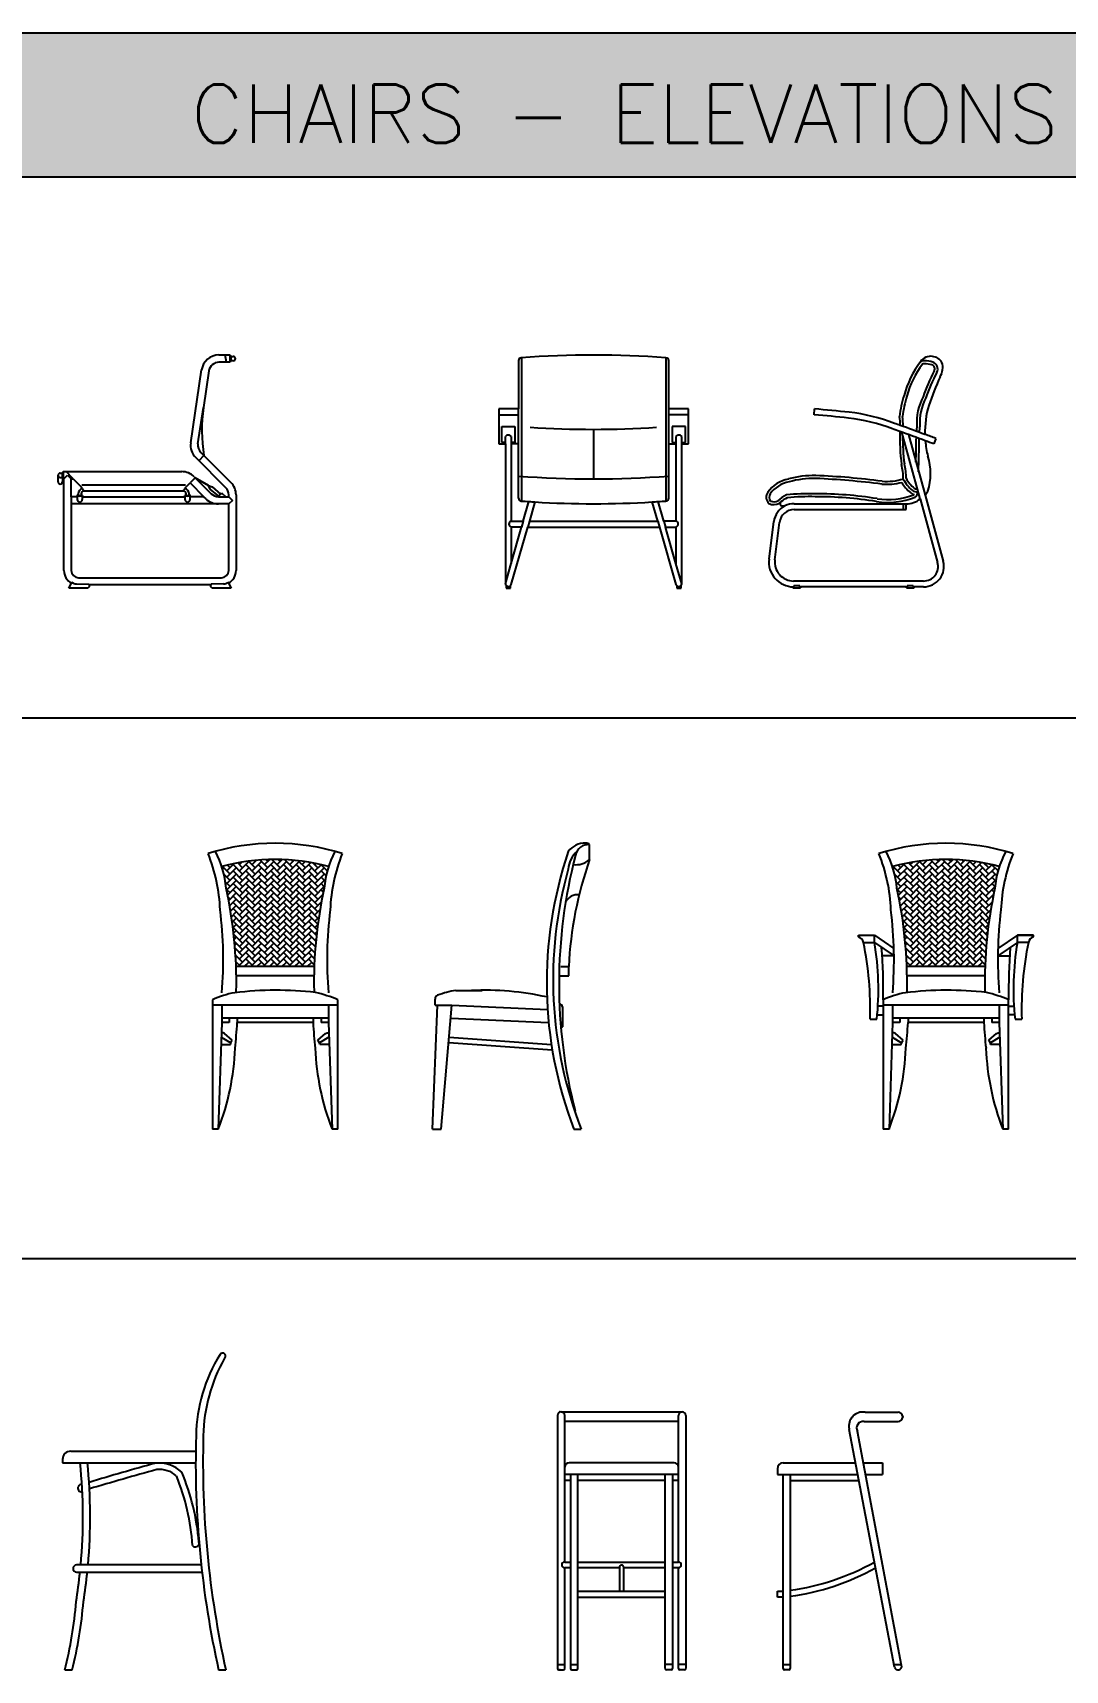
# Model space of a CAD drawing. Header units: millimetres. Extents: x -5421 to 13641, y 22290 to 34305.
# Drawn here: x 2537 to 6078, y 28690 to 34305 of the extents above; entities that cross this region are included whole.
import ezdxf

# ---------------------------------------------------------------- set-up
doc = ezdxf.new("R2010")
doc.units = ezdxf.units.MM
doc.layers.add('www.cad-blocks.net', color=7, linetype='Continuous')
doc.styles.get("Standard").update_dxf_attribs({"font": 'arial.ttf'})

# ---------------------------------------------------------------- blocks, each defined once
blk = doc.blocks.new('A$C2B7551AC')
for p, q in [((551.4, 800.2), (588.7, 800.2)), ((577.7, 775.2), (572.5, 800.2)), ((588.7, 800.2), (588.7, 799.2)), ((588.7, 799.2), (592.7, 797.2)), ((588.7, 799.2), (588.7, 776.2)), ((592.7, 797.2), (592.7, 795.2)), ((592.7, 795.2), (600.2, 795.2)), ((592.7, 795.2), (592.7, 780.2)), ((454.8, 499.3), (492, 749.1)), ((516.7, 745.4), (498.1, 620.4)), ((588.7, 775.2), (551.4, 775.2)), ((592.7, 778.2), (588.7, 776.2)), ((588.7, 776.2), (588.7, 775.2)), ((600.2, 780.2), (592.7, 780.2)), ((592.7, 780.2), (592.7, 778.2)), ((479.6, 495.6), (498.1, 620.4)), ((499.9, 455.2), (482.3, 437.5)), ((499.9, 455.2), (489.4, 465.7)), ((499.9, 455.2), (592.4, 362.7)), ((7.5, 395), (15, 395)), ((15, 397), (17, 399)), ((15, 395), (15, 397)), ((15, 378), (15, 395)), ((17, 399), (17, 400)), ((17, 400), (424.2, 400)), ((17, 399), (17, 376)), ((52.1, 375), (27.1, 400)), ((574.7, 345), (471.8, 448)), ((0, 364.8), (0, 387.5)), ((7.5, 380), (15, 380)), ((17, 376), (15, 378)), ((15, 378), (15, 364.8)), ((17, 375), (17, 376)), ((20, 375), (17, 375)), ((20, 375), (32.5, 387.5)), ((20, 61.4), (20, 375)), ((32.5, 387.5), (45, 375)), ((45, 314.1), (45, 375)), ((45, 375), (52.1, 375)), ((52.1, 375), (77.2, 349.9)), ((81.4, 355), (436.6, 355)), ((440.8, 349.9), (452.3, 361.4)), ((470, 379.1), (452.3, 361.4)), ((452.3, 361.4), (499.6, 314.1)), ((466.6, 382.4), (470, 379.1)), ((470, 379.1), (515.3, 353)), ((470, 379.1), (524.7, 324.3)), ((515.3, 353), (470, 379.1)), ((515.3, 353), (528, 347.5)), ((521.5, 339.9), (515.3, 353)), ((550.6, 315.4), (521.5, 339.9)), ((528, 347.5), (557.1, 323.1)), ((45, 314.1), (45, 289.1)), ((65, 314.1), (45, 314.1)), ((549.5, 289.1), (45, 289.1)), ((45, 289.1), (45, 61.4)), ((65, 318.6), (65, 314.1)), ((65, 314.1), (65, 304.2)), ((69.1, 323.6), (69.1, 320.5)), ((69.1, 318.6), (69.1, 320.5)), ((69.1, 318.6), (79.1, 318.6)), ((79.1, 323.6), (79.1, 320.4)), ((79.1, 318.6), (79.1, 320.4)), ((83, 318.6), (83, 314.1)), ((83, 314.1), (435, 314.1)), ((83, 304.2), (83, 314.1)), ((428.9, 333.6), (89.1, 333.6)), ((435, 314.1), (435, 318.6)), ((435, 314.1), (435, 304.2)), ((438.9, 320.4), (438.9, 323.6)), ((438.9, 318.6), (438.9, 320.4)), ((448.9, 320.5), (448.9, 323.6)), ((448.9, 320.5), (448.9, 318.6)), ((453, 314.1), (453, 318.6)), ((499.6, 314.1), (453, 314.1)), ((453, 304.2), (453, 314.1)), ((507.1, 306.6), (499.6, 314.1)), ((549.5, 314.1), (550.6, 315.4)), ((549.5, 314.1), (575.6, 314.1)), ((585, 289.1), (549.5, 289.1)), ((557.1, 323.1), (550.6, 315.4)), ((557.1, 323.1), (560.3, 326.9)), ((560.3, 326.9), (575.6, 314.1)), ((575.6, 314.1), (585, 314.1)), ((585, 314.1), (585, 320.3)), ((585, 314.1), (597.5, 301.6)), ((597.5, 301.6), (585, 289.1)), ((585, 61.4), (585, 289.1)), ((610, 320.3), (610, 61.4)), ((36.6, 0), (45.6, 17.7)), ((45.6, 17.7), (47.6, 21.5)), ((62.6, 15.1), (105.2, 13.6)), ((70, 36.4), (560, 36.4)), ((106.9, 5), (102, 0)), ((105.2, 13.6), (106.5, 11.4)), ((523.5, 11.4), (106.5, 11.4)), ((106.5, 11.4), (106.9, 10.6)), ((106.9, 10.6), (106.9, 5)), ((523.1, 10.6), (523.5, 11.4)), ((523.1, 5), (523.1, 10.6)), ((528, 0), (523.1, 5)), ((524.8, 13.6), (523.5, 11.4)), ((567.4, 15.1), (524.8, 13.6)), ((584.4, 17.7), (582.4, 21.5)), ((584.4, 17.7), (593.4, 0)), ((102, 0), (36.6, 0)), ((593.4, 0), (528, 0))]:
    blk.add_line(p, q)
for centre, radius, start, end in [((551.4, 740.2), 60, 90, 171.535), ((600.2, 787.7), 7.5, 270, 90), ((551.4, 740.2), 35, 90, 171.535), ((1061.8, 543.9), 568.9, 172.2736, 188.971), ((514.2, 490.4), 60, 171.535, 225), ((514.2, 490.4), 35, 171.535, 225), ((7.5, 387.5), 7.5, 90, 180), ((424.2, 340), 60, 45, 90), ((7.5, 387.5), 7.5, 180, 270), ((7.5, 364.8), 7.5, 180, 0), ((89.1, 323.6), 20, 107.0987, 180), ((19.5, 295.1), 79.5, 36.7342, 43.4943), ((19.5, 295.1), 79.5, 28.9148, 36.7342), ((499.9, 294.1), 81.3, 143.2737, 150.929), ((499.9, 294.1), 81.3, 136.662, 143.2737), ((428.9, 323.6), 20, 0, 72.8595), ((550, 320.3), 35, 0, 45), ((550, 320.3), 60, 0, 45), ((65.7, 318.5), 0.687, 144.0905, 178.6451), ((74, 304.8), 9.02, 183.9467, 356.0533), ((66.7, 317.8), 1.95, 113.0649, 142.2369), ((70.6, 309.3), 11.3, 97.5079, 114.6518), ((74.1, 355.6), 37.4, 262.318, 277.682), ((89.1, 323.6), 10, 90, 180), ((76.7, 306.1), 14.5, 69.8834, 80.1628), ((80.2, 315.9), 4.1, 55.0609, 68.6645), ((82, 318.4), 1.02, 7.5859, 59.1974), ((428.9, 323.6), 10, 0, 90), ((436, 318.4), 1.02, 120.8026, 172.4141), ((444, 304.8), 9.02, 183.9467, 356.0533), ((437.8, 315.9), 4.1, 111.3355, 124.9391), ((441.3, 306.1), 14.5, 99.8372, 110.1166), ((443.9, 355.6), 37.4, 262.318, 277.682), ((446.6, 305.5), 15.2, 72.2683, 81.3047), ((449.9, 315.5), 4.63, 53.6068, 73.4313), ((452.1, 318.5), 0.923, 5.7914, 54.9667), ((549.5, 349.1), 60, 225, 270), ((549.5, 349.1), 35, 225, 270), ((70, 61.4), 50, 180, 240.8179), ((70, 61.4), 25, 180, 270), ((560, 61.4), 25, 270, 0), ((560, 61.4), 50, 299.1821, 0), ((63.9, 38.9), 23.9, 226.882, 266.9679), ((566.1, 38.9), 23.9, 273.0321, 313.118)]:
    blk.add_arc(centre, radius, start, end)
for centre in [(74, 318.6), (444, 318.6)]:
    blk.add_ellipse(centre, major_axis=(-9, 0), ratio=0.253367, start_param=6.283185, end_param=9.424778)
blk = doc.blocks.new('A$C57667FF7')
for p, q in [((77.5, 790.8), (77.5, 299.2)), ((572.5, 790.8), (572.5, 299.2)), ((67.5, 780.7), (67.5, 615)), ((582.5, 615), (582.5, 780.7)), ((67.5, 615), (0, 615)), ((0, 615), (0, 595)), ((0, 595), (0, 495)), ((0, 595), (67.5, 595)), ((67.5, 495), (67.5, 615)), ((650, 615), (582.5, 615)), ((582.5, 495), (582.5, 615)), ((650, 595), (582.5, 595)), ((650, 595), (650, 615)), ((650, 495), (650, 595)), ((10, 500), (10, 555)), ((10, 555), (55, 555)), ((22.5, 495), (22.5, 520)), ((42.5, 520), (42.5, 495)), ((55, 555), (55, 500)), ((325, 545), (325, 375)), ((640, 555), (595, 555)), ((595, 555), (595, 500)), ((607.5, 520), (607.5, 495)), ((627.5, 495), (627.5, 520)), ((640, 500), (640, 555)), ((0, 495), (22.5, 495)), ((22.5, 500), (10, 500)), ((22.5, 495), (22.5, 15.8)), ((55, 500), (42.5, 500)), ((67.5, 495), (42.5, 495)), ((42.5, 495), (42.5, 230)), ((67.5, 309.3), (67.5, 495)), ((582.5, 495), (607.5, 495)), ((582.5, 309.3), (582.5, 495)), ((595, 500), (607.5, 500)), ((607.5, 495), (607.5, 230)), ((627.5, 500), (640, 500)), ((627.5, 15.8), (627.5, 495)), ((627.5, 495), (650, 495)), ((84.1, 230), (103.5, 297.4)), ((123.9, 296.1), (104.9, 230)), ((545.1, 230), (526.1, 296.1)), ((565.9, 230), (546.5, 297.4)), ((42.5, 230), (84.1, 230)), ((84.1, 230), (78.4, 210)), ((104.9, 230), (99.2, 210)), ((104.9, 230), (545.1, 230)), ((545.1, 230), (550.8, 210)), ((607.5, 230), (565.9, 230)), ((565.9, 230), (571.6, 210)), ((42.5, 13), (99.2, 210)), ((42.5, 85.3), (78.4, 210)), ((78.4, 210), (42.5, 210)), ((42.5, 210), (42.5, 85.3)), ((99.2, 210), (550.8, 210)), ((550.8, 210), (607.5, 13)), ((607.5, 85.3), (571.6, 210)), ((571.6, 210), (607.5, 210)), ((607.5, 210), (607.5, 85.3)), ((22.5, 15.8), (42.5, 85.3)), ((627.5, 15.8), (607.5, 85.3)), ((25, 9.3), (25, 0)), ((40, 0), (40, 8.8)), ((610, 8.8), (610, 0)), ((625, 0), (625, 9.3)), ((25, 0), (40, 0)), ((610, 0), (625, 0))]:
    blk.add_line(p, q)
for centre, radius, start, end in [((77.5, 780.7), 10, 94.2878, 180), ((325, -2520.3), 3320.3, 85.7122, 94.2878), ((572.5, 780.7), 10, 0, 85.7122), ((32.5, 512.5), 12.5, 36.8699, 143.1301), ((325, 3865.3), 3320.3, 266.2378, 273.7314), ((617.5, 512.5), 12.5, 36.8699, 143.1301), ((325, 3695.3), 3320.3, 265.5521, 274.4479), ((77.5, 309.3), 10, 180, 265.7122), ((325, 3610.3), 3320.3, 265.7122, 266.1747), ((325, 3610.3), 3320.3, 266.1747, 266.5281), ((325, 3610.3), 3320.3, 266.5281, 273.4719), ((325, 3610.3), 3320.3, 273.4719, 273.8253), ((325, 3610.3), 3320.3, 273.8253, 274.2878), ((572.5, 309.3), 10, 274.2878, 0), ((45.3, 220), 10.4, 105.8187, 254.1813), ((604.7, 220), 10.4, 285.8187, 74.1813), ((32.7, 16), 10.2, 181.2947, 220.9347), ((32.7, 16), 10.2, 220.9347, 315.2566), ((32.7, 16), 10.2, 315.2566, 342.6602), ((617.3, 16), 10.2, 197.3398, 224.7434), ((617.3, 16), 10.2, 224.7434, 319.0653), ((617.3, 16), 10.2, 319.0653, 358.7053)]:
    blk.add_arc(centre, radius, start, end)
blk = doc.blocks.new('A$C767869B1')
for p, q in [((164.1, 595.1), (165.7, 615)), ((527.3, 307), (464.4, 535.4)), ((487.4, 527.1), (544.5, 319.9)), ((581.6, 513.8), (574.6, 495)), ((95.3, 290), (480, 290)), ((470, 270), (470, 290)), ((480, 270), (480, 290)), ((527.3, 307), (587.6, 88.1)), ((544.5, 319.9), (606.9, 93.4)), ((9.4, 100.4), (25.8, 228.6)), ((29.3, 98), (45.7, 226.1)), ((95.3, 270), (480, 270)), ((92, 0), (93.6, 5)), ((94.5, 8), (93.6, 5)), ((539.3, 25), (93.8, 25)), ((114.5, 8), (94.5, 8)), ((115.5, 5), (114.5, 8)), ((482.6, 5), (115.5, 5)), ((115.5, 5), (117, 0)), ((481, 0), (482.6, 5)), ((483.5, 8), (482.6, 5)), ((503.5, 8), (483.5, 8)), ((504.4, 5), (503.5, 8)), ((539.3, 5), (504.4, 5)), ((504.4, 5), (506, 0)), ((117, 0), (92, 0)), ((506, 0), (481, 0))]:
    blk.add_line(p, q)
for centre, radius, start, end in [((562.8, 754.7), 40.8, 79.7134, 146.9878), ((567.6, 755), 39.9, 29.6742, 86.4822), ((800.4, 573.1), 339.7, 143.1493, 164.8856), ((800.4, 573.1), 329.7, 143.5363, 164.9248), ((539.9, 758.3), 21.7, 83.7254, 121.3066), ((539.9, 758.3), 11.7, 80.8769, 113.1748), ((1287.4, 385.2), 797.5, 153.1536, 160.0947), ((544.1, 698), 71.9, 70.6282, 91.887), ((544.1, 698), 81.9, 70.778, 91.2954), ((1287.4, 385.2), 787.5, 153.1759, 160.1448), ((563.9, 752.5), 14, 329.0845, 73.3604), ((563.9, 752.5), 24, 330.0502, 72.7321), ((548.1, 756.7), 57.1, 326.8113, 18.3742), ((1942.4, 137.8), 1469.2, 156.4239, 160.5484), ((815.5, 552.2), 360.1, 162.2981, 174.1412), ((815.5, 552.2), 350.1, 162.2611, 173.9579), ((708.4, 568.2), 192.4, 152.6181, 183.4958), ((709.4, 567.9), 183.4, 152.4637, 183.8678), ((887.3, 534.1), 343.1, 164.2649, 181.0957), ((-164.2, -3476.2), 4084.4, 83.7291, 85.3897), ((-164.2, -3476.2), 4104.4, 83.7285, 85.3897), ((212.7, -24.9), 612.7, 68.9371, 83.5131), ((212.7, -24.9), 632.7, 68.9563, 83.5165), ((-5651.1, -16300), 17931.8, 70.07805, 70.14286), ((240.1, 561.7), 218.9, 359.2059, 7.1571), ((240.1, 561.7), 228.9, 358.3395, 6.8664), ((-6067.7, -17451.9), 19136.6, 70.06288, 70.14187), ((1254.6, 522.3), 797, 178.8843, 187.043), ((-6067.7, -17451.9), 19136.6, 69.78335, 70.06288), ((-6067.7, -17451.9), 19156.6, 69.8089, 70.08058), ((1254.6, 522.3), 787, 179.8955, 186.9941), ((-6192.8, 599.2), 6707.9, 358.57933, 359.2989), ((673.4, 533.5), 158.6, 171.6974, 178.273), ((-6192.8, 599.2), 6717.9, 358.29662, 359.26881), ((632.7, 537.3), 107.9, 170.3038, 181.4291), ((-6063.6, -17440.8), 19144.8, 69.69001, 69.80892), ((-6067.7, -17451.9), 19136.6, 69.68999, 69.78335), ((887.3, 534.1), 343.1, 184.7272, 193.649), ((370.6, 393), 192.9, 341.8431, 18.1569), ((287.4, 377.9), 182.3, 359.0374, 14.8504), ((287.4, 377.9), 192.3, 359.7825, 14.6437), ((98.9, 260.7), 116.4, 101.4791, 143.6142), ((98.9, 260.7), 106.4, 101.3076, 143.5214), ((164.2, 48.8), 337.8, 89.051, 105.1841), ((164.2, 48.8), 327.8, 89.0721, 105.2415), ((66.5, -2142.6), 2521.3, 82.4865, 87.6583), ((66.5, -2142.6), 2531.3, 82.4951, 87.6611), ((409.5, 591.7), 235.1, 266.7471, 283.5259), ((409.5, 591.7), 225.1, 266.8407, 285.4867), ((573.5, 425.8), 125.7, 209.9097, 231.0813), ((573.5, 425.8), 115.7, 206.1685, 231.2102), ((573.5, 425.8), 105.7, 207.4303, 231.4084), ((513.2, 349), 8.07, 225.8382, 299.0637), ((30.3, 312.5), 30.4, 145.4464, 225.9869), ((26.5, 328.7), 41.8, 245.4916, 296.8578), ((30.3, 312.5), 20.4, 145.8602, 221.2861), ((26.5, 328.7), 31.8, 248.7089, 294.0916), ((95.3, 220), 70, 116.4398, 172.9643), ((108.5, 230.5), 97.7, 113.7334, 134.9895), ((108.5, 230.5), 87.7, 131.7923, 136.0782), ((64.4, 286.7), 17, 147.3198, 179.8356), ((52.9, 289.2), 6.03, 203.6851, 243.7514), ((108.5, 230.6), 87.7, 114.7117, 131.793), ((59.7, 314.2), 31.8, 252.6713, 278.0716), ((95.3, 220), 70, 89.9992, 116.4406), ((149, -403.6), 728, 88.5079, 96.2976), ((149, -403.6), 718, 88.4975, 96.1722), ((168.1, -1018.8), 1333, 80.9279, 90.0121), ((168.1, -1018.8), 1343, 80.9294, 90.0065), ((417.3, 553.3), 258.8, 261.3421, 291.1869), ((417.3, 553.3), 248.8, 261.3504, 290.934), ((484, 353.2), 63.3, 266.3674, 313.1531), ((513.2, 349), 28.1, 228.3434, 257.2364), ((513.2, 349), 18.1, 227.6532, 285.798), ((501.9, 326.5), 6.96, 307.4452, 316.2663), ((501.9, 326.5), 17, 301.5354, 17.779), ((513.8, 352), 44.4, 313.6547, 334.5084), ((95.3, 220), 50, 90, 172.9643), ((93.8, 90), 85, 172.9643, 269.8807), ((93.8, 90), 65, 172.9643, 270), ((539.3, 75), 70, 270, 15.2375), ((539.3, 75), 50, 270, 15.2375)]:
    blk.add_arc(centre, radius, start, end)
blk = doc.blocks.new('A$C56901748')
at = {"ltscale": 40}
for p, q in [((75.2, 874.5), (49.1, 900.6)), ((64.4, 885.2), (89.6, 910.4)), ((75.2, 896), (66.1, 905)), ((118.3, 874.5), (85.9, 906.8)), ((118.3, 896), (101.5, 912.8)), ((107.5, 885.2), (139.8, 917.6)), ((107.5, 906.8), (116.2, 915.5)), ((161.4, 874.5), (129, 906.8)), ((161.4, 896), (138.5, 918.9)), ((150.6, 906.8), (165.8, 922)), ((150.6, 885.2), (182.9, 917.6)), ((161.4, 917.6), (157.7, 921.2)), ((204.5, 874.5), (172.1, 906.8)), ((204.5, 896), (177.5, 923)), ((193.7, 906.8), (211.7, 924.8)), ((193.7, 885.2), (226, 917.6)), ((204.5, 917.6), (197.8, 924.3)), ((247.6, 874.5), (215.3, 906.8)), ((247.6, 896), (218.6, 924.9)), ((236.8, 906.8), (254.6, 924.6)), ((236.8, 885.2), (269.1, 917.6)), ((247.6, 917.6), (240.2, 925)), ((290.7, 874.5), (258.4, 906.8)), ((290.7, 896), (262.4, 924.3)), ((279.9, 906.8), (295.1, 921.9)), ((279.9, 885.2), (312.2, 917.6)), ((290.7, 917.6), (285.5, 922.8)), ((333.8, 874.5), (301.5, 906.8)), ((333.8, 896), (309.4, 920.4)), ((323, 906.8), (333.4, 917.2)), ((323, 885.2), (351.8, 914.1)), ((376.9, 874.5), (344.6, 906.8)), ((376.9, 896), (360.5, 912.4)), ((366.1, 906.8), (369.9, 910.5)), ((366.1, 885.2), (387.5, 906.6)), ((408.9, 885.6), (388, 906.5)), ((49.4, 891.8), (53.6, 896)), ((75.2, 852.9), (54.1, 873.9)), ((75.2, 831.4), (59.4, 847.1)), ((64.4, 863.7), (96.7, 896)), ((64.4, 842.1), (96.7, 874.5)), ((64.4, 820.6), (96.7, 852.9)), ((118.3, 852.9), (85.9, 885.2)), ((118.3, 831.4), (85.9, 863.7)), ((107.5, 863.7), (139.8, 896)), ((107.5, 842.1), (139.8, 874.5)), ((107.5, 820.6), (139.8, 852.9)), ((161.4, 852.9), (129, 885.2)), ((161.4, 831.4), (129, 863.7)), ((150.6, 863.7), (182.9, 896)), ((150.6, 842.1), (182.9, 874.5)), ((150.6, 820.6), (182.9, 852.9)), ((204.5, 852.9), (172.1, 885.2)), ((204.5, 831.4), (172.1, 863.7)), ((193.7, 863.7), (226, 896)), ((193.7, 842.1), (226, 874.5)), ((193.7, 820.6), (226, 852.9)), ((247.6, 852.9), (215.3, 885.2)), ((247.6, 831.4), (215.3, 863.7)), ((236.8, 863.7), (269.1, 896)), ((236.8, 842.1), (269.1, 874.5)), ((236.8, 820.6), (269.1, 852.9)), ((290.7, 852.9), (258.4, 885.2)), ((290.7, 831.4), (258.4, 863.7)), ((279.9, 863.7), (312.2, 896)), ((279.9, 842.1), (312.2, 874.5)), ((279.9, 820.6), (312.2, 852.9)), ((333.8, 852.9), (301.5, 885.2)), ((333.8, 831.4), (301.5, 863.7)), ((323, 863.7), (355.3, 896)), ((323, 842.1), (355.3, 874.5)), ((323, 820.6), (355.3, 852.9)), ((376.9, 852.9), (344.6, 885.2)), ((376.9, 831.4), (344.6, 863.7)), ((366.1, 863.7), (398.5, 896)), ((366.1, 842.1), (398.5, 874.5)), ((366.1, 820.6), (398.5, 852.9)), ((404.6, 868.3), (387.7, 885.2)), ((401.1, 850.2), (387.7, 863.7)), ((75.2, 809.8), (62.8, 822.1)), ((67.1, 801.7), (96.7, 831.4)), ((75.2, 788.2), (68.4, 795)), ((70.6, 783.7), (96.7, 809.8)), ((73.9, 765.5), (96.7, 788.2)), ((118.3, 809.8), (85.9, 842.1)), ((118.3, 788.2), (85.9, 820.6)), ((118.3, 766.7), (85.9, 799)), ((107.5, 799), (139.8, 831.4)), ((107.5, 777.5), (139.8, 809.8)), ((107.5, 755.9), (139.8, 788.2)), ((161.4, 809.8), (129, 842.1)), ((161.4, 788.2), (129, 820.6)), ((161.4, 766.7), (129, 799)), ((150.6, 799), (182.9, 831.4)), ((150.6, 777.5), (182.9, 809.8)), ((150.6, 755.9), (182.9, 788.2)), ((204.5, 809.8), (172.1, 842.1)), ((204.5, 788.2), (172.1, 820.6)), ((204.5, 766.7), (172.1, 799)), ((193.7, 799), (226, 831.4)), ((193.7, 777.5), (226, 809.8)), ((193.7, 755.9), (226, 788.2)), ((247.6, 809.8), (215.3, 842.1)), ((247.6, 788.2), (215.3, 820.6)), ((247.6, 766.7), (215.3, 799)), ((236.8, 799), (269.1, 831.4)), ((236.8, 777.5), (269.1, 809.8)), ((236.8, 755.9), (269.1, 788.2)), ((290.7, 809.8), (258.4, 842.1)), ((290.7, 788.2), (258.4, 820.6)), ((290.7, 766.7), (258.4, 799)), ((279.9, 799), (312.2, 831.4)), ((279.9, 777.5), (312.2, 809.8)), ((279.9, 755.9), (312.2, 788.2)), ((333.8, 809.8), (301.5, 842.1)), ((333.8, 788.2), (301.5, 820.6)), ((333.8, 766.7), (301.5, 799)), ((323, 799), (355.3, 831.4)), ((323, 777.5), (355.3, 809.8)), ((323, 755.9), (355.3, 788.2)), ((376.9, 809.8), (344.6, 842.1)), ((376.9, 788.2), (344.6, 820.6)), ((376.9, 766.7), (344.6, 799)), ((366.1, 799), (398.5, 831.4)), ((366.1, 777.5), (393.5, 804.9)), ((398.5, 831.3), (387.7, 842.1)), ((395.2, 813), (387.7, 820.6)), ((391.6, 795.1), (387.7, 799)), ((75.2, 766.7), (73.4, 768.4)), ((77.1, 747.1), (96.7, 766.7)), ((80, 728.4), (96.7, 745.1)), ((118.3, 745.1), (85.9, 777.5)), ((118.3, 723.6), (85.9, 755.9)), ((118.3, 702), (85.9, 734.4)), ((107.5, 734.4), (139.8, 766.7)), ((107.5, 712.8), (139.8, 745.1)), ((161.4, 745.1), (129, 777.5)), ((161.4, 723.6), (129, 755.9)), ((161.4, 702), (129, 734.4)), ((150.6, 734.4), (182.9, 766.7)), ((150.6, 712.8), (182.9, 745.1)), ((204.5, 745.1), (172.1, 777.5)), ((204.5, 723.6), (172.1, 755.9)), ((204.5, 702), (172.1, 734.4)), ((193.7, 734.4), (226, 766.7)), ((193.7, 712.8), (226, 745.1)), ((247.6, 745.1), (215.3, 777.5)), ((247.6, 723.6), (215.3, 755.9)), ((247.6, 702), (215.3, 734.4)), ((236.8, 734.4), (269.1, 766.7)), ((236.8, 712.8), (269.1, 745.1)), ((290.7, 745.1), (258.4, 777.5)), ((290.7, 723.6), (258.4, 755.9)), ((290.7, 702), (258.4, 734.4)), ((279.9, 734.4), (312.2, 766.7)), ((279.9, 712.8), (312.2, 745.1)), ((333.8, 745.1), (301.5, 777.5)), ((333.8, 723.6), (301.5, 755.9)), ((333.8, 702), (301.5, 734.4)), ((323, 734.4), (355.3, 766.7)), ((323, 712.8), (355.3, 745.1)), ((376.9, 745.1), (344.6, 777.5)), ((376.9, 723.6), (344.6, 755.9)), ((376.3, 702.6), (344.6, 734.4)), ((366.1, 755.9), (388.3, 778.1)), ((366.1, 734.4), (383.7, 752)), ((388.1, 777), (387.7, 777.5)), ((82.7, 709.6), (96.7, 723.6)), ((85.2, 690.6), (96.7, 702)), ((118.3, 680.5), (85.9, 712.8)), ((118.3, 658.9), (85.9, 691.3)), ((87.5, 671.3), (96.7, 680.5)), ((107.5, 691.3), (139.8, 723.6)), ((107.5, 669.7), (139.8, 702)), ((107.5, 648.2), (139.8, 680.5)), ((161.4, 680.5), (129, 712.8)), ((161.4, 658.9), (129, 691.3)), ((150.6, 691.3), (182.9, 723.6)), ((150.6, 669.7), (182.9, 702)), ((150.6, 648.2), (182.9, 680.5)), ((204.5, 680.5), (172.1, 712.8)), ((204.5, 658.9), (172.1, 691.3)), ((193.7, 691.3), (226, 723.6)), ((193.7, 669.7), (226, 702)), ((193.7, 648.2), (226, 680.5)), ((247.6, 680.5), (215.3, 712.8)), ((247.6, 658.9), (215.3, 691.3)), ((236.8, 691.3), (269.1, 723.6)), ((236.8, 669.7), (269.1, 702)), ((236.8, 648.2), (269.1, 680.5)), ((290.7, 680.5), (258.4, 712.8)), ((290.7, 658.9), (258.4, 691.3)), ((279.9, 691.3), (312.2, 723.6)), ((279.9, 669.7), (312.2, 702)), ((279.9, 648.2), (312.2, 680.5)), ((333.8, 680.5), (301.5, 712.8)), ((333.8, 658.9), (301.5, 691.3)), ((323, 691.3), (355.3, 723.6)), ((323, 669.7), (355.3, 702)), ((323, 648.2), (355.3, 680.5)), ((373.9, 683.5), (344.6, 712.8)), ((371.7, 664.1), (344.6, 691.3)), ((366.1, 712.8), (379.7, 726.4)), ((366.1, 691.3), (376.1, 701.3)), ((366.1, 669.7), (373.1, 676.7)), ((118.3, 637.4), (87.9, 667.7)), ((89.6, 651.8), (96.7, 658.9)), ((118.3, 615.8), (90.4, 643.7)), ((91.4, 632.1), (96.7, 637.4)), ((118.3, 594.3), (92.4, 620.1)), ((107.5, 626.6), (139.8, 658.9)), ((107.5, 605.1), (139.8, 637.4)), ((161.4, 637.4), (129, 669.7)), ((161.4, 615.8), (129, 648.2)), ((161.4, 594.3), (129, 626.6)), ((150.6, 626.6), (182.9, 658.9)), ((150.6, 605.1), (182.9, 637.4)), ((204.5, 637.4), (172.1, 669.7)), ((204.5, 615.8), (172.1, 648.2)), ((204.5, 594.3), (172.1, 626.6)), ((193.7, 626.6), (226, 658.9)), ((193.7, 605.1), (226, 637.4)), ((247.6, 637.4), (215.3, 669.7)), ((247.6, 615.8), (215.3, 648.2)), ((247.6, 594.3), (215.3, 626.6)), ((236.8, 626.6), (269.1, 658.9)), ((236.8, 605.1), (269.1, 637.4)), ((290.7, 637.4), (258.4, 669.7)), ((290.7, 615.8), (258.4, 648.2)), ((290.7, 594.3), (258.4, 626.6)), ((279.9, 626.6), (312.2, 658.9)), ((279.9, 605.1), (312.2, 637.4)), ((333.8, 637.4), (301.5, 669.7)), ((333.8, 615.8), (301.5, 648.2)), ((333.8, 594.3), (301.5, 626.6)), ((323, 626.6), (355.3, 658.9)), ((323, 605.1), (355.3, 637.4)), ((369.7, 644.6), (344.6, 669.7)), ((368, 624.8), (344.6, 648.2)), ((366.5, 604.7), (344.6, 626.6)), ((366.1, 648.2), (370.5, 652.5)), ((366.1, 626.6), (368.3, 628.8)), ((93, 612.1), (96.7, 615.8)), ((118.3, 572.7), (94.1, 596.9)), ((94.4, 591.9), (96.7, 594.3)), ((112.4, 557), (95.3, 574.1)), ((95.4, 571.5), (96.7, 572.7)), ((107.5, 583.5), (139.8, 615.8)), ((107.5, 561.9), (139.8, 594.3)), ((124.1, 557), (139.8, 572.7)), ((161.4, 572.7), (129, 605.1)), ((155.5, 557), (129, 583.5)), ((134, 557), (129, 561.9)), ((150.6, 583.5), (182.9, 615.8)), ((150.6, 561.9), (182.9, 594.3)), ((167.2, 557), (182.9, 572.7)), ((204.5, 572.7), (172.1, 605.1)), ((198.6, 557), (172.1, 583.5)), ((177.1, 557), (172.1, 561.9)), ((193.7, 583.5), (226, 615.8)), ((193.7, 561.9), (226, 594.3)), ((210.3, 557), (226, 572.7)), ((247.6, 572.7), (215.3, 605.1)), ((241.8, 557), (215.3, 583.5)), ((220.2, 557), (215.3, 561.9)), ((236.8, 583.5), (269.1, 615.8)), ((236.8, 561.9), (269.1, 594.3)), ((253.4, 557), (269.1, 572.7)), ((290.7, 572.7), (258.4, 605.1)), ((284.9, 557), (258.4, 583.5)), ((263.3, 557), (258.4, 561.9)), ((279.9, 583.5), (312.2, 615.8)), ((279.9, 561.9), (312.2, 594.3)), ((296.5, 557), (312.2, 572.7)), ((333.8, 572.7), (301.5, 605.1)), ((328, 557), (301.5, 583.5)), ((306.4, 557), (301.5, 561.9)), ((323, 583.5), (355.3, 615.8)), ((323, 561.9), (355.3, 594.3)), ((339.6, 557), (355.3, 572.7)), ((365.2, 584.4), (344.6, 605.1)), ((364.2, 563.8), (344.6, 583.5)), ((349.5, 557), (344.6, 561.9)), ((366.1, 605.1), (366.5, 605.4)), ((364, 557), (97, 557)), ((363.1, 525), (97, 525)), ((15, 443.5), (15, 0)), ((445, 425), (15, 425)), ((47, 425), (47, 365)), ((413, 425), (413, 365)), ((445.1, 0), (445.1, 443.5)), ((47, 365), (35, 0)), ((413, 380), (47, 380)), ((72, 365), (47, 365)), ((72, 380), (72, 365)), ((100, 380), (100, 365)), ((360, 365), (100, 365)), ((360, 380), (360, 365)), ((388, 380), (388, 365)), ((413, 365), (388, 365)), ((413, 365), (425, 0)), ((44.5, 289.7), (76.7, 289.7)), ((45.4, 315.2), (77.5, 296.1)), ((51.3, 330.2), (45.8, 329.8)), ((56.8, 327.9), (51.3, 330.2)), ((83.1, 304.8), (56.8, 327.9)), ((76.7, 289.7), (77.5, 296.1)), ((77.5, 296.1), (83.1, 304.8)), ((376.9, 304.8), (403.2, 327.9)), ((382.5, 296.1), (376.9, 304.8)), ((414.6, 315.2), (382.5, 296.1)), ((383.3, 289.7), (382.5, 296.1)), ((415.5, 289.7), (383.3, 289.7)), ((403.2, 327.9), (408.7, 330.2)), ((408.7, 330.2), (414.2, 329.8)), ((35, 0), (15, 0)), ((445, 0), (425, 0))]:
    blk.add_line(p, q, dxfattribs=at)
for centre, radius, start, end in [((230, 206.8), 773.2, 72.6949, 107.3051), ((-539.7, 728.2), 581.6, 2.2906, 21.8866), ((-279.4, 794.6), 342.8, 5.2664, 27.3882), ((230, 243.8), 681.2, 74.4172, 105.5828), ((739.4, 794.6), 342.8, 152.6118, 174.7336), ((999.8, 728.2), 581.6, 158.1134, 177.7094), ((-1424.7, 501.2), 1521.7, 358.915, 12.3273), ((1884.7, 501.2), 1521.7, 167.6727, 181.0848), ((-1323.9, 580.5), 1376, 355.2966, 7.1355), ((1784, 580.5), 1376, 172.8645, 184.7034), ((144.8, 164.2), 308, 100.0045, 114.9298), ((233.3, -687.4), 1163.6, 83.3097, 97.0072), ((261.4, 7.4), 473.2, 67.147, 76.873), ((-1459.8, 453.5), 1562.3, 353.52, 356.7509), ((1919.8, 453.5), 1562.3, 183.2491, 186.48), ((-761, 309.8), 854.2, 338.7366, 357.8163), ((1221, 309.8), 854.2, 182.1837, 201.2634)]:
    blk.add_arc(centre, radius, start, end, dxfattribs=at)
blk = doc.blocks.new('A$C58566D74')
at = {"ltscale": 40}
for p, q in [((539, 925), (539, 975.5)), ((439.2, 525), (467.1, 525)), ((439.9, 557), (467.1, 557)), ((467.1, 525), (467.1, 557)), ((80.6, 475), (170.9, 475)), ((0, 0), (17, 425)), ((9, 425), (9, 445.8)), ((9, 425), (67, 425)), ((30, 0), (67, 425)), ((67, 425), (394.7, 410.3)), ((446, 419), (446, 357.4)), ((63.1, 380), (398.4, 365)), ((446, 357.4), (446, 350.9)), ((56.1, 297.2), (410.8, 271.5)), ((57.4, 315.2), (407.9, 289.7)), ((0, 0), (30, 0)), ((485, 0), (510, 0))]:
    blk.add_line(p, q, dxfattribs=at)
for centre, radius, start, end in [((521.8, 911.9), 68.6, 87.2426, 144.7415), ((535.5, 929.6), 46, 85.6738, 167.1514), ((527.6, 965.2), 15.4, 42.2273, 99.2707), ((1789.2, 502.2), 1397.5, 161.2468, 201.059), ((2182.4, 498.4), 1748.4, 165.3759, 194.4494), ((554.9, 885.4), 89.5, 131.519, 176.0872), ((1777.1, 492.2), 1311.6, 160.7307, 177.1687), ((492.6, 975.2), 68.5, 261.518, 312.3567), ((1827.9, 512.5), 1414.1, 164.4538, 201.25), ((497.3, 758.5), 45.3, 82.7495, 153.7395), ((23, 445.8), 14, 112.1395, 180), ((109.6, 232.8), 243.9, 96.832, 112.1395), ((179.8, -511.7), 987.8, 77.5808, 92.6858), ((436.8, 419.2), 9.27, 358.4574, 98.2532), ((440.5, 356), 7.49, 269.5679, 317.3383)]:
    blk.add_arc(centre, radius, start, end, dxfattribs=at)
blk = doc.blocks.new('A$C56E111A8')
at = {"ltscale": 40}
for p, q in [((145.2, 874.5), (119.1, 900.6)), ((134.4, 885.2), (159.6, 910.4)), ((145.2, 896), (136.1, 905)), ((188.3, 874.5), (155.9, 906.8)), ((188.3, 896), (171.5, 912.8)), ((177.5, 885.2), (209.8, 917.6)), ((177.5, 906.8), (186.2, 915.5)), ((231.4, 874.5), (199, 906.8)), ((231.4, 896), (208.5, 918.9)), ((220.6, 906.8), (235.8, 922)), ((220.6, 885.2), (252.9, 917.6)), ((231.4, 917.6), (227.7, 921.2)), ((274.5, 874.5), (242.1, 906.8)), ((274.5, 896), (247.5, 923)), ((263.7, 906.8), (281.7, 924.8)), ((263.7, 885.2), (296, 917.6)), ((274.5, 917.6), (267.8, 924.3)), ((317.6, 874.5), (285.3, 906.8)), ((317.6, 896), (288.6, 924.9)), ((306.8, 906.8), (324.6, 924.6)), ((306.8, 885.2), (339.1, 917.6)), ((317.6, 917.6), (310.2, 925)), ((360.7, 874.5), (328.4, 906.8)), ((360.7, 896), (332.4, 924.3)), ((349.9, 906.8), (365.1, 921.9)), ((349.9, 885.2), (382.2, 917.6)), ((360.7, 917.6), (355.5, 922.8)), ((403.8, 874.5), (371.5, 906.8)), ((403.8, 896), (379.4, 920.4)), ((393, 906.8), (403.4, 917.2)), ((393, 885.2), (421.8, 914.1)), ((446.9, 874.5), (414.6, 906.8)), ((446.9, 896), (430.5, 912.4)), ((436.1, 906.8), (439.9, 910.5)), ((436.1, 885.2), (457.5, 906.6)), ((478.9, 885.6), (458, 906.5)), ((119.4, 891.8), (123.6, 896)), ((145.2, 852.9), (124.1, 873.9)), ((145.2, 831.4), (129.4, 847.1)), ((134.4, 863.7), (166.7, 896)), ((134.4, 842.1), (166.7, 874.5)), ((134.4, 820.6), (166.7, 852.9)), ((188.3, 852.9), (155.9, 885.2)), ((188.3, 831.4), (155.9, 863.7)), ((177.5, 863.7), (209.8, 896)), ((177.5, 842.1), (209.8, 874.5)), ((177.5, 820.6), (209.8, 852.9)), ((231.4, 852.9), (199, 885.2)), ((231.4, 831.4), (199, 863.7)), ((220.6, 863.7), (252.9, 896)), ((220.6, 842.1), (252.9, 874.5)), ((220.6, 820.6), (252.9, 852.9)), ((274.5, 852.9), (242.1, 885.2)), ((274.5, 831.4), (242.1, 863.7)), ((263.7, 863.7), (296, 896)), ((263.7, 842.1), (296, 874.5)), ((263.7, 820.6), (296, 852.9)), ((317.6, 852.9), (285.3, 885.2)), ((317.6, 831.4), (285.3, 863.7)), ((306.8, 863.7), (339.1, 896)), ((306.8, 842.1), (339.1, 874.5)), ((306.8, 820.6), (339.1, 852.9)), ((360.7, 852.9), (328.4, 885.2)), ((360.7, 831.4), (328.4, 863.7)), ((349.9, 863.7), (382.2, 896)), ((349.9, 842.1), (382.2, 874.5)), ((349.9, 820.6), (382.2, 852.9)), ((403.8, 852.9), (371.5, 885.2)), ((403.8, 831.4), (371.5, 863.7)), ((393, 863.7), (425.3, 896)), ((393, 842.1), (425.3, 874.5)), ((393, 820.6), (425.3, 852.9)), ((446.9, 852.9), (414.6, 885.2)), ((446.9, 831.4), (414.6, 863.7)), ((436.1, 863.7), (468.5, 896)), ((436.1, 842.1), (468.5, 874.5)), ((436.1, 820.6), (468.5, 852.9)), ((474.6, 868.3), (457.7, 885.2)), ((471.1, 850.2), (457.7, 863.7)), ((145.2, 809.8), (132.8, 822.1)), ((137.1, 801.7), (166.7, 831.4)), ((145.2, 788.2), (138.4, 795)), ((140.6, 783.7), (166.7, 809.8)), ((143.9, 765.5), (166.7, 788.2)), ((188.3, 809.8), (155.9, 842.1)), ((188.3, 788.2), (155.9, 820.6)), ((188.3, 766.7), (155.9, 799)), ((177.5, 799), (209.8, 831.4)), ((177.5, 777.5), (209.8, 809.8)), ((177.5, 755.9), (209.8, 788.2)), ((231.4, 809.8), (199, 842.1)), ((231.4, 788.2), (199, 820.6)), ((231.4, 766.7), (199, 799)), ((220.6, 799), (252.9, 831.4)), ((220.6, 777.5), (252.9, 809.8)), ((220.6, 755.9), (252.9, 788.2)), ((274.5, 809.8), (242.1, 842.1)), ((274.5, 788.2), (242.1, 820.6)), ((274.5, 766.7), (242.1, 799)), ((263.7, 799), (296, 831.4)), ((263.7, 777.5), (296, 809.8)), ((263.7, 755.9), (296, 788.2)), ((317.6, 809.8), (285.3, 842.1)), ((317.6, 788.2), (285.3, 820.6)), ((317.6, 766.7), (285.3, 799)), ((306.8, 799), (339.1, 831.4)), ((306.8, 777.5), (339.1, 809.8)), ((306.8, 755.9), (339.1, 788.2)), ((360.7, 809.8), (328.4, 842.1)), ((360.7, 788.2), (328.4, 820.6)), ((360.7, 766.7), (328.4, 799)), ((349.9, 799), (382.2, 831.4)), ((349.9, 777.5), (382.2, 809.8)), ((349.9, 755.9), (382.2, 788.2)), ((403.8, 809.8), (371.5, 842.1)), ((403.8, 788.2), (371.5, 820.6)), ((403.8, 766.7), (371.5, 799)), ((393, 799), (425.3, 831.4)), ((393, 777.5), (425.3, 809.8)), ((393, 755.9), (425.3, 788.2)), ((446.9, 809.8), (414.6, 842.1)), ((446.9, 788.2), (414.6, 820.6)), ((446.9, 766.7), (414.6, 799)), ((436.1, 799), (468.5, 831.4)), ((436.1, 777.5), (463.5, 804.9)), ((468.5, 831.3), (457.7, 842.1)), ((465.2, 813), (457.7, 820.6)), ((461.6, 795.1), (457.7, 799)), ((145.2, 766.7), (143.4, 768.4)), ((147.1, 747.1), (166.7, 766.7)), ((150, 728.4), (166.7, 745.1)), ((188.3, 745.1), (155.9, 777.5)), ((188.3, 723.6), (155.9, 755.9)), ((188.3, 702), (155.9, 734.4)), ((177.5, 734.4), (209.8, 766.7)), ((177.5, 712.8), (209.8, 745.1)), ((231.4, 745.1), (199, 777.5)), ((231.4, 723.6), (199, 755.9)), ((231.4, 702), (199, 734.4)), ((220.6, 734.4), (252.9, 766.7)), ((220.6, 712.8), (252.9, 745.1)), ((274.5, 745.1), (242.1, 777.5)), ((274.5, 723.6), (242.1, 755.9)), ((274.5, 702), (242.1, 734.4)), ((263.7, 734.4), (296, 766.7)), ((263.7, 712.8), (296, 745.1)), ((317.6, 745.1), (285.3, 777.5)), ((317.6, 723.6), (285.3, 755.9)), ((317.6, 702), (285.3, 734.4)), ((306.8, 734.4), (339.1, 766.7)), ((306.8, 712.8), (339.1, 745.1)), ((360.7, 745.1), (328.4, 777.5)), ((360.7, 723.6), (328.4, 755.9)), ((360.7, 702), (328.4, 734.4)), ((349.9, 734.4), (382.2, 766.7)), ((349.9, 712.8), (382.2, 745.1)), ((403.8, 745.1), (371.5, 777.5)), ((403.8, 723.6), (371.5, 755.9)), ((403.8, 702), (371.5, 734.4)), ((393, 734.4), (425.3, 766.7)), ((393, 712.8), (425.3, 745.1)), ((446.9, 745.1), (414.6, 777.5)), ((446.9, 723.6), (414.6, 755.9)), ((446.3, 702.6), (414.6, 734.4)), ((436.1, 755.9), (458.3, 778.1)), ((436.1, 734.4), (453.7, 752)), ((458.1, 777), (457.7, 777.5)), ((152.7, 709.6), (166.7, 723.6)), ((155.2, 690.6), (166.7, 702)), ((188.3, 680.5), (155.9, 712.8)), ((188.3, 658.9), (155.9, 691.3)), ((157.5, 671.3), (166.7, 680.5)), ((177.5, 691.3), (209.8, 723.6)), ((177.5, 669.7), (209.8, 702)), ((177.5, 648.2), (209.8, 680.5)), ((231.4, 680.5), (199, 712.8)), ((231.4, 658.9), (199, 691.3)), ((220.6, 691.3), (252.9, 723.6)), ((220.6, 669.7), (252.9, 702)), ((220.6, 648.2), (252.9, 680.5)), ((274.5, 680.5), (242.1, 712.8)), ((274.5, 658.9), (242.1, 691.3)), ((263.7, 691.3), (296, 723.6)), ((263.7, 669.7), (296, 702)), ((263.7, 648.2), (296, 680.5)), ((317.6, 680.5), (285.3, 712.8)), ((317.6, 658.9), (285.3, 691.3)), ((306.8, 691.3), (339.1, 723.6)), ((306.8, 669.7), (339.1, 702)), ((306.8, 648.2), (339.1, 680.5)), ((360.7, 680.5), (328.4, 712.8)), ((360.7, 658.9), (328.4, 691.3)), ((349.9, 691.3), (382.2, 723.6)), ((349.9, 669.7), (382.2, 702)), ((349.9, 648.2), (382.2, 680.5)), ((403.8, 680.5), (371.5, 712.8)), ((403.8, 658.9), (371.5, 691.3)), ((393, 691.3), (425.3, 723.6)), ((393, 669.7), (425.3, 702)), ((393, 648.2), (425.3, 680.5)), ((443.9, 683.5), (414.6, 712.8)), ((441.7, 664.1), (414.6, 691.3)), ((436.1, 712.8), (449.7, 726.4)), ((436.1, 691.3), (446.1, 701.3)), ((436.1, 669.7), (443.1, 676.7)), ((0, 665), (55, 665)), ((0, 659.7), (0, 665)), ((17, 640), (55, 640)), ((55, 665), (121.6, 618.9)), ((55, 640), (55, 665)), ((55, 640), (122, 593.6)), ((188.3, 637.4), (157.9, 667.7)), ((159.6, 651.8), (166.7, 658.9)), ((188.3, 615.8), (160.4, 643.7)), ((161.4, 632.1), (166.7, 637.4)), ((188.3, 594.3), (162.4, 620.1)), ((177.5, 626.6), (209.8, 658.9)), ((177.5, 605.1), (209.8, 637.4)), ((231.4, 637.4), (199, 669.7)), ((231.4, 615.8), (199, 648.2)), ((231.4, 594.3), (199, 626.6)), ((220.6, 626.6), (252.9, 658.9)), ((220.6, 605.1), (252.9, 637.4)), ((274.5, 637.4), (242.1, 669.7)), ((274.5, 615.8), (242.1, 648.2)), ((274.5, 594.3), (242.1, 626.6)), ((263.7, 626.6), (296, 658.9)), ((263.7, 605.1), (296, 637.4)), ((317.6, 637.4), (285.3, 669.7)), ((317.6, 615.8), (285.3, 648.2)), ((317.6, 594.3), (285.3, 626.6)), ((306.8, 626.6), (339.1, 658.9)), ((306.8, 605.1), (339.1, 637.4)), ((360.7, 637.4), (328.4, 669.7)), ((360.7, 615.8), (328.4, 648.2)), ((360.7, 594.3), (328.4, 626.6)), ((349.9, 626.6), (382.2, 658.9)), ((349.9, 605.1), (382.2, 637.4)), ((403.8, 637.4), (371.5, 669.7)), ((403.8, 615.8), (371.5, 648.2)), ((403.8, 594.3), (371.5, 626.6)), ((393, 626.6), (425.3, 658.9)), ((393, 605.1), (425.3, 637.4)), ((439.7, 644.6), (414.6, 669.7)), ((438, 624.8), (414.6, 648.2)), ((436.5, 604.7), (414.6, 626.6)), ((436.1, 648.2), (440.5, 652.5)), ((436.1, 626.6), (438.3, 628.8)), ((545, 640), (478, 593.6)), ((545, 665), (478.4, 618.9)), ((545, 665), (600, 665)), ((600, 665), (545, 665)), ((600, 665), (545, 665)), ((545, 640), (545, 665)), ((583, 640), (545, 640)), ((600, 659.7), (600, 665)), ((122, 593.6), (81.5, 593.6)), ((163, 612.1), (166.7, 615.8)), ((188.3, 572.7), (164.1, 596.9)), ((164.4, 591.9), (166.7, 594.3)), ((182.4, 557), (165.3, 574.1)), ((165.4, 571.5), (166.7, 572.7)), ((177.5, 583.5), (209.8, 615.8)), ((177.5, 561.9), (209.8, 594.3)), ((194.1, 557), (209.8, 572.7)), ((231.4, 572.7), (199, 605.1)), ((225.5, 557), (199, 583.5)), ((204, 557), (199, 561.9)), ((220.6, 583.5), (252.9, 615.8)), ((220.6, 561.9), (252.9, 594.3)), ((237.2, 557), (252.9, 572.7)), ((274.5, 572.7), (242.1, 605.1)), ((268.6, 557), (242.1, 583.5)), ((247.1, 557), (242.1, 561.9)), ((263.7, 583.5), (296, 615.8)), ((263.7, 561.9), (296, 594.3)), ((280.3, 557), (296, 572.7)), ((317.6, 572.7), (285.3, 605.1)), ((311.8, 557), (285.3, 583.5)), ((290.2, 557), (285.3, 561.9)), ((306.8, 583.5), (339.1, 615.8)), ((306.8, 561.9), (339.1, 594.3)), ((323.4, 557), (339.1, 572.7)), ((360.7, 572.7), (328.4, 605.1)), ((354.9, 557), (328.4, 583.5)), ((333.3, 557), (328.4, 561.9)), ((349.9, 583.5), (382.2, 615.8)), ((349.9, 561.9), (382.2, 594.3)), ((366.5, 557), (382.2, 572.7)), ((403.8, 572.7), (371.5, 605.1)), ((398, 557), (371.5, 583.5)), ((376.4, 557), (371.5, 561.9)), ((393, 583.5), (425.3, 615.8)), ((393, 561.9), (425.3, 594.3)), ((409.6, 557), (425.3, 572.7)), ((435.2, 584.4), (414.6, 605.1)), ((434.2, 563.8), (414.6, 583.5)), ((419.5, 557), (414.6, 561.9)), ((436.1, 605.1), (436.5, 605.4)), ((478, 593.6), (518.5, 593.6)), ((434, 557), (167, 557)), ((433.1, 525), (167, 525)), ((85, 422), (66.8, 422)), ((85, 443.5), (85, 0)), ((515, 425), (85, 425)), ((117, 425), (117, 365)), ((483, 425), (483, 365)), ((515, 422), (533.2, 422)), ((515.1, 0), (515.1, 443.5)), ((40, 376.5), (63, 376.5)), ((64.5, 391.5), (85, 391.5)), ((117, 365), (105, 0)), ((483, 380), (117, 380)), ((142, 365), (117, 365)), ((142, 380), (142, 365)), ((170, 380), (170, 365)), ((430, 365), (170, 365)), ((430, 380), (430, 365)), ((458, 380), (458, 365)), ((483, 365), (458, 365)), ((483, 365), (495, 0)), ((535.5, 391.5), (515, 391.5)), ((537, 376.5), (560, 376.5)), ((114.5, 289.7), (146.7, 289.7)), ((115.4, 315.2), (147.5, 296.1)), ((121.3, 330.2), (115.8, 329.8)), ((126.8, 327.9), (121.3, 330.2)), ((153.1, 304.8), (126.8, 327.9)), ((146.7, 289.7), (147.5, 296.1)), ((147.5, 296.1), (153.1, 304.8)), ((446.9, 304.8), (473.2, 327.9)), ((452.5, 296.1), (446.9, 304.8)), ((484.6, 315.2), (452.5, 296.1)), ((453.3, 289.7), (452.5, 296.1)), ((485.5, 289.7), (453.3, 289.7)), ((473.2, 327.9), (478.7, 330.2)), ((478.7, 330.2), (484.2, 329.8)), ((105, 0), (85, 0)), ((515, 0), (495, 0))]:
    blk.add_line(p, q, dxfattribs=at)
for centre, radius, start, end in [((300, 206.8), 773.2, 72.6949, 107.3051), ((-469.7, 728.2), 581.6, 2.2906, 21.8866), ((-209.4, 794.6), 342.8, 5.2664, 27.3882), ((300, 243.8), 681.2, 74.4172, 105.5828), ((809.4, 794.6), 342.8, 152.6118, 174.7336), ((1069.8, 728.2), 581.6, 158.1134, 177.7094), ((-1354.7, 501.2), 1521.7, 358.915, 12.3273), ((1954.7, 501.2), 1521.7, 167.6727, 181.0848), ((-1253.9, 580.5), 1376, 355.2966, 7.1355), ((1854, 580.5), 1376, 172.8645, 184.7034), ((-10.1, 633.7), 27.8, 12.993, 68.6902), ((-1074.3, 412), 1114.9, 358.1775, 11.8009), ((-900.3, 479.1), 968.8, 353.9203, 9.5581), ((-1928.4, 471.7), 2013.6, 359.1969, 4.3099), ((2528.4, 471.7), 2013.6, 175.6901, 180.8031), ((1500.3, 479.1), 968.8, 170.4419, 186.0797), ((1674.3, 412), 1114.9, 168.1991, 181.8225), ((610.1, 633.7), 27.8, 111.3098, 167.007), ((214.8, 164.2), 308, 100.0045, 114.9298), ((303.3, -687.4), 1163.6, 83.3097, 97.0072), ((331.4, 7.4), 473.2, 67.147, 76.873), ((-1389.8, 453.5), 1562.3, 353.52, 356.7509), ((1989.8, 453.5), 1562.3, 183.2491, 186.48), ((-691, 309.8), 854.2, 338.7366, 357.8163), ((1291, 309.8), 854.2, 182.1837, 201.2634)]:
    blk.add_arc(centre, radius, start, end, dxfattribs=at)
blk = doc.blocks.new('A$C506622A8')
at = {"ltscale": 40}
for p, q in [((28, 750), (456.5, 750)), ((0, 722), (0, 710)), ((0, 710), (456.3, 710)), ((475.5, 360), (48.2, 360)), ((48.2, 335), (478.3, 335)), ((8, 0), (33, 0)), ((535, 0), (560, 0))]:
    blk.add_line(p, q, dxfattribs=at)
for centre, radius, start, end in [((995.5, 795.6), 538, 147.8848, 179.2005), ((1039.1, 792.9), 556.7, 150.3223, 178.9504), ((548.7, 1076.4), 10.3, 310.5692, 149.7259), ((3730.9, 713.6), 3274.6, 178.4331, 192.5864), ((3755.9, 713.6), 3274.6, 178.4331, 192.5864), ((28, 722), 28, 90, 180), ((-1742.9, 523.2), 1812.6, 354.834, 5.9151), ((-1717.9, 523.2), 1812.6, 354.834, 5.9151), ((2878.6, -8623.9), 9677.4, 105.33479, 106.74318), ((2878.6, -8623.9), 9655.4, 105.34579, 106.77406), ((331.3, 598.4), 111.1, 46.0319, 96.2074), ((331.3, 598.4), 89.1, 48.8111, 95.1395), ((-321.2, 372.1), 791.3, 4.7868, 22.7736), ((65, 623.3), 12.5, 84.6987, 281.6374), ((-300.8, 378.7), 748, 3.6787, 22.5452), ((455.6, 434), 12.4, 216.3007, 19.0968), ((48.2, 347.5), 12.5, 90, 270), ((-1742.9, 523.2), 1812.6, 350.832, 354.04), ((-1717.9, 523.2), 1812.6, 350.832, 354.04), ((-1418.3, 354.6), 1469.7, 346.0384, 355.3094), ((-1393.3, 354.6), 1469.7, 346.0384, 355.3094)]:
    blk.add_arc(centre, radius, start, end, dxfattribs=at)
blk = doc.blocks.new('A$C3ACB721C')
at = {"ltscale": 40}
for p, q in [((0, 872.5), (0, 5)), ((12.5, 885), (427.5, 885)), ((25, 370), (25, 872.5)), ((415, 851.7), (25, 851.7)), ((415, 370), (415, 872.5)), ((440, 872.5), (440, 5)), ((400, 710), (40, 710)), ((415, 670), (25, 670)), ((45, 650), (25, 650)), ((45, 670), (45, 5)), ((70, 5), (70, 670)), ((370, 650), (70, 650)), ((370, 5), (370, 670)), ((395, 670), (395, 5)), ((415, 650), (395, 650)), ((25, 370), (45, 370)), ((25, 5), (25, 350)), ((45, 350), (25, 350)), ((70, 370), (370, 370)), ((212.5, 350), (70, 350)), ((212.5, 352.1), (212.5, 270)), ((227.5, 270), (227.5, 352.1)), ((370, 350), (227.5, 350)), ((395, 370), (415, 370)), ((415, 350), (395, 350)), ((415, 5), (415, 350)), ((70, 270), (370, 270)), ((70, 250), (370, 250)), ((0, 18.3), (25, 18.3)), ((5, 0), (20, 0)), ((45, 18.3), (70, 18.3)), ((50, 0), (65, 0)), ((395, 18.3), (370, 18.3)), ((390, 0), (375, 0)), ((440, 18.3), (415, 18.3)), ((435, 0), (420, 0))]:
    blk.add_line(p, q, dxfattribs=at)
for centre, radius, start, end in [((12.5, 872.5), 12.5, 90, 180), ((12.5, 872.5), 12.5, 0, 90), ((427.5, 872.5), 12.5, 90, 180), ((427.5, 872.5), 12.5, 0, 90), ((40, 695), 15, 90, 180), ((400, 695), 15, 0, 90), ((25, 360), 10, 90, 270), ((220, 352.1), 7.5, 0, 180), ((415, 360), 10, 270, 90), ((5, 5), 5, 180, 270), ((20, 5), 5, 270, 0), ((50, 5), 5, 180, 270), ((65, 5), 5, 270, 0), ((375, 5), 5, 180, 270), ((390, 5), 5, 270, 0), ((420, 5), 5, 180, 270), ((435, 5), 5, 270, 0)]:
    blk.add_arc(centre, radius, start, end, dxfattribs=at)
at = {"linetype": 'ByBlock', "ltscale": 40}
for p in [(8.6, 885), (8.6, 0)]:
    blk.add_point(p, dxfattribs=at)
blk = doc.blocks.new('A$C0C1C736C')
at = {"ltscale": 40}
for p, q in [((297.7, 851.7), (413.9, 851.6)), ((300.8, 883.7), (413.9, 883.6)), ((430, 868.9), (430, 866.9)), ((401.5, 9.1), (246.7, 824.3)), ((426, 15.4), (274.5, 818)), ((0, 690), (0, 670)), ((0, 690), (0, 670)), ((20, 710), (268.4, 710)), ((294.9, 710), (360, 710)), ((360, 710), (360, 670)), ((0, 670), (276, 670)), ((20, 5), (20, 670)), ((44, 670), (44, 5)), ((44, 650), (279.8, 650)), ((302.4, 670), (360, 670)), ((0, 250), (0, 270)), ((0, 270), (20, 270)), ((20, 250), (0, 250)), ((20, 18.3), (44, 18.3)), ((39, 0), (25, 0)), ((399.1, 18.3), (425.3, 18.3))]:
    blk.add_line(p, q, dxfattribs=at)
for centre, radius, start, end in [((292.8, 837), 47.4, 80.2993, 192.8971), ((294.3, 829.2), 22.8, 81.5417, 209.425), ((414.3, 867.9), 15.8, 3.7451, 91.3863), ((413.8, 867.9), 16.2, 270.2337, 356.6101), ((251.5, 825.5), 5, 169.5996, 194.3982), ((20, 690), 20, 90, 180), ((-66.8, 1082), 816.5, 277.7973, 299.3099), ((-61.9, 1061), 815.1, 277.4646, 299.2775), ((-66.8, 1082), 816.5, 276.0079, 276.1007), ((25, 5), 5, 180, 270), ((39, 5), 5, 270, 360), ((413.8, 12.3), 12.7, 194.3982, 14.3982)]:
    blk.add_arc(centre, radius, start, end, dxfattribs=at)
blk = doc.blocks.new('FORMAT')
at = {"layer": 'www.cad-blocks.net', "true_color": 0x546d8e}
h = blk.add_hatch(color=155, dxfattribs=at)
h.set_gradient(color1=(68, 68, 68), color2=(84, 109, 142), tint=1)
h.paths.add_polyline_path([(13640.8, 34305), (-3828.3, 34305), (-3828.3, 33810.3), (13640.8, 33810.3)])
blk.add_line((-3828.3, 33810.3), (13640.8, 33810.3))
at = {"layer": 'www.cad-blocks.net', "color": 155, "true_color": 0x546d8e}
for p, q in [((-3828.3, 34305), (13640.8, 34305)), ((-3828.3, 33810.3), (13640.8, 33810.3)), ((-3828.3, 33810.3), (13640.8, 33810.3)), ((-3828.3, 31955.7), (13640.8, 31955.7)), ((-3828.3, 30101.1), (13640.8, 30101.1))]:
    blk.add_line(p, q, dxfattribs=at)
at = {"layer": 'www.cad-blocks.net', "insert": (3079.8, 34127), "char_height": 200, "attachment_point": 1}
blk.add_mtext_dynamic_manual_height_columns('{\\Fsimplex|c0;\\C255;\\c16777215;CHAIRS - ELEVATIONS}', width=16790, gutter_width=12.5, heights=[0], dxfattribs=at)

msp = doc.modelspace()

# ---------------------------------------------------------------- block references
for name, p in [('A$C2B7551AC', (2624.5, 32399.9)), ('A$C57667FF7', (4135.6, 32399.9)), ('A$C767869B1', (5052.8, 32399.9)), ('A$C56901748', (3138.7, 30545.4)), ('A$C58566D74', (3908.1, 30545.4)), ('A$C56E111A8', (5368.8, 30545.4)), ('A$C506622A8', (2639.8, 28690.8)), ('A$C3ACB721C', (4336.5, 28690.8)), ('A$C0C1C736C', (5090.8, 28690.8))]:
    msp.add_blockref(name, p)
at = {"layer": 'www.cad-blocks.net'}
msp.add_blockref('FORMAT', (0, 0), dxfattribs=at)

doc.saveas('drawing.dxf')
